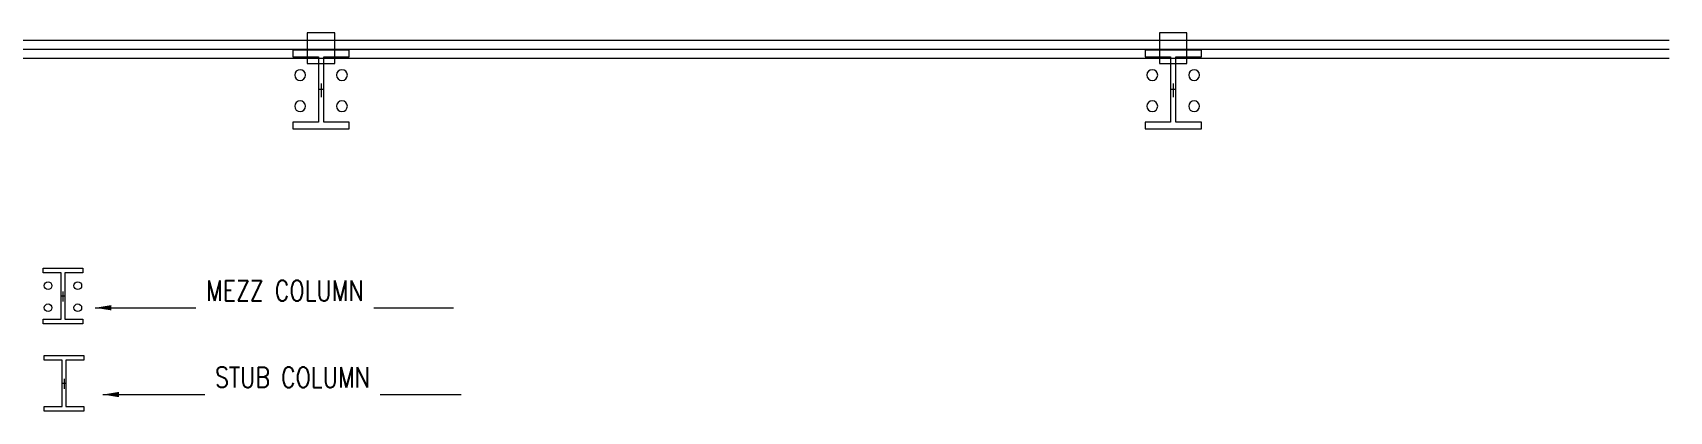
# Model space of a CAD drawing. Header units: millimetres. Extents: x 68421 to 1479662, y -51504 to 144751.
# Drawn here: x 734344 to 757393, y 57246 to 62581 of the extents above; entities that cross this region are included whole.
import ezdxf

# ---------------------------------------------------------------- set-up
doc = ezdxf.new("R2010")
doc.units = ezdxf.units.MM
doc.header["$LTSCALE"] = 0.35
doc.header["$MEASUREMENT"] = 0
doc.linetypes.add('CONTIN', pattern=[0, 0, 0])
doc.layers.get('0').update_dxf_attribs({"linetype": 'CONTIN'})
doc.styles.add('SIMPLEX', font='simplex.shx', dxfattribs={"width": 0.8})
doc.dimstyles.new('FOR D', dxfattribs={"dimscale": 114, "dimtxt": 2, "dimasz": 2, "dimexe": 1, "dimexo": 1, "dimgap": 1, "dimtad": 1, "dimdec": 0, "dimzin": 0, "dimdsep": 46, "dimtxsty": 'SIMPLEX', "dimcen": 1, "dimclrd": 6, "dimclre": 6, "dimclrt": 7, "dimadec": 0, "dimazin": 0, "dimtfac": 1, "dimtdec": 0, "dimtofl": 0, "dimtmove": 0, "dimatfit": 3, "dimfxl": 1, "dimtolj": 1, "dimtzin": 0, "dimlwd": 0, "dimlwe": 0, "dimarcsym": 1})

# ---------------------------------------------------------------- blocks, each defined once
blk = doc.blocks.new('COL-1')
at = {"lineweight": 0}
for p, q in [((-525, -375), (-525, 375)), ((-525, 375), (-436, 375)), ((-436, 375), (-436, 36)), ((436, 36), (436, 375)), ((436, 375), (525, 375)), ((525, 375), (525, -375)), ((-436, 36), (436, 36)), ((436, -36), (-436, -36)), ((-436, -36), (-436, -375)), ((436, -375), (436, -36)), ((-436, -375), (-525, -375)), ((525, -375), (436, -375))]:
    blk.add_line(p, q, dxfattribs=at)
at = {"color": 0, "lineweight": 0, "ltscale": 0.1}
for p, q in [((-82, 0), (102, 0)), ((0, -36), (0, 36))]:
    blk.add_line(p, q, dxfattribs=at)
at = {"color": 1, "lineweight": 0}
for centre in [(-194, 279), (221, 279), (-194, -279), (221, -279)]:
    blk.add_circle(centre, 72.1, dxfattribs=at)
blk = doc.blocks.new('zw$7F94')
at = {"color": 3, "lineweight": 0}
for p, q in [((-562, 721), (-562, 788)), ((-562, 788), (0, 788)), ((-308, 721), (-562, 721)), ((-308, 67), (-308, 721)), ((0, 721), (-254, 721)), ((-254, 721), (-254, 67)), ((0, 788), (0, 721)), ((-562, 67), (-308, 67)), ((-562, 0), (-562, 67)), ((0, 0), (-562, 0)), ((-254, 67), (0, 67)), ((0, 67), (0, 0))]:
    blk.add_line(p, q, dxfattribs=at)
at = {"color": 3, "lineweight": 0, "ltscale": 0.1}
for p, q in [((-308, 394), (-254, 394)), ((-281, 456), (-281, 317))]:
    blk.add_line(p, q, dxfattribs=at)
at = {"color": 1, "lineweight": 0}
for centre in [(-490, 539), (-72, 539), (-490, 228), (-72, 228)]:
    blk.add_circle(centre, 54, dxfattribs=at)
blk = doc.blocks.new('zw$4290')
at = {"color": 6, "lineweight": 0}
for p, q in [((-562, 721), (-562, 788)), ((-562, 788), (0, 788)), ((-308, 721), (-562, 721)), ((-308, 67), (-308, 721)), ((0, 721), (-254, 721)), ((-254, 721), (-254, 67)), ((0, 788), (0, 721)), ((-562, 67), (-308, 67)), ((-562, 0), (-562, 67)), ((0, 0), (-562, 0)), ((-254, 67), (0, 67)), ((0, 67), (0, 0))]:
    blk.add_line(p, q, dxfattribs=at)
at = {"color": 6, "lineweight": 0, "ltscale": 0.1}
for p, q in [((-308, 394), (-254, 394)), ((-281, 456), (-281, 317))]:
    blk.add_line(p, q, dxfattribs=at)

msp = doc.modelspace()

# ---------------------------------------------------------------- linework, layer by layer
at = {"color": 152, "linetype": 'ByBlock', "lineweight": 0}
for p, q in [((712087.17996, 62472.25901), (757392.78531, 62475.25501)), ((712087.17996, 62472.19724), (757392.78531, 62475.24407)), ((712087.17996, 62346.34248), (757392.78531, 62349.33849)), ((712087.17996, 62346.28071), (757392.78531, 62349.32755)), ((712087.17996, 62220.42596), (757392.78531, 62223.42196)), ((712087.17996, 62220.36419), (757392.78531, 62223.41102))]:
    msp.add_line(p, q, dxfattribs=at)
for points in [[(738211.16663, 62148.40253), (738597.40189, 62148.40253), (738597.3268, 62580.90378), (738211.09154, 62580.90378)], [(750213.28381, 62148.40253), (750599.51907, 62148.40253), (750599.44398, 62580.90378), (750213.20872, 62580.90378)]]:
    msp.add_lwpolyline(points, close=True, dxfattribs=at)

# ---------------------------------------------------------------- block references
at = {"linetype": 'ByBlock', "lineweight": 0, "xscale": -1.055999999999994, "yscale": 1.055999999999994, "zscale": 1.055999999999994, "rotation": 89.9999999999999}
for p in [(738404.30142, 61778.70126), (750406.4186, 61778.70126)]:
    msp.add_blockref('COL-1', p, dxfattribs=at)
at = {"linetype": 'Continuous', "lineweight": 5}
for name, p in [('zw$7F94', (735050.5, 58477)), ('zw$4290', (735065.75, 57246))]:
    msp.add_blockref(name, p, dxfattribs=at)

# ---------------------------------------------------------------- leaders
at = {"linetype": 'Continuous', "lineweight": 0}
for points in [[(735224.5, 58704.82323), (740269.46411, 58704.82323)], [(735331.5, 57482), (740376.46411, 57482)]]:
    msp.add_leader(points, dimstyle='FOR D', override={"dimgap": 0.9, "dimtad": 0}, dxfattribs=at)

# ---------------------------------------------------------------- next in the draw order: texts
at = {"color": 7, "linetype": 'ByBlock', "lineweight": 0, "char_height": 285, "attachment_point": 5, "style": 'SIMPLEX', "bg_fill": 2}
for s, insert in [('\\A1;MEZZ COLUMN', (737894.64286, 58945.77561)), ('\\A1;STUB COLUMN', (738001.64286, 57722.95238))]:
    msp.add_mtext(s, dxfattribs=dict(at, insert=insert))

doc.saveas('drawing.dxf')
